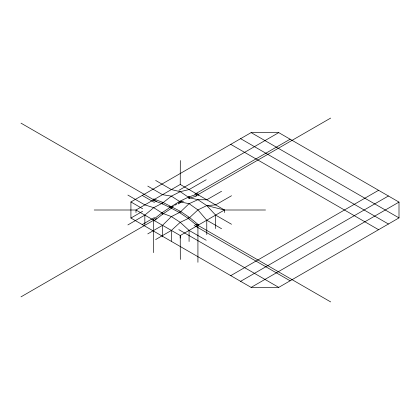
<?xml version="1.0" encoding="UTF-8"?>
<svg xmlns="http://www.w3.org/2000/svg" width="420" height="420" viewBox="0 0 420 420"><rect width="100%" height="100%" fill="white"/><g stroke="black" fill="none" stroke-linecap="round" stroke-linejoin="round"><path stroke-width="0.63" d="M154.245 199.463L180.233 184.464L180.316 160.545M147.782 233.888L162.54 225.325L171.386 216.584L180.233 212.121L189.079 203.69L197.925 199.694L206.771 199.784L221.582 191.273M155.642 239.568L171.386 230.433L180.233 222.332L189.079 218.096L197.925 209.911L206.771 205.59L215.618 204.892L231.515 195.741M127.89 224.921L144.842 215.108L153.689 207.674L162.54 203.075L171.386 196.151L180.233 191.683L189.079 189.567L206.183 179.744M153.242 219.602L162.089 212.678M154.161 220.815A0.761 0.357 52 0 0 153.699 219.728A0.761 0.357 52 0 0 153.211 220.106A0.761 0.357 52 0 0 154.161 220.815L162.986 213.906M162.131 212.657L170.982 206.777M162.944 213.927L171.791 208.042M170.993 206.766L179.839 201.264M171.911 207.055A0.751 0.467 -63.9 0 0 171.344 206.771A0.751 0.452 -62 0 0 170.851 207.669A0.751 0.467 -63.9 0 1 171.344 206.771A0.751 0.415 58.1 0 1 171.901 207.58A0.751 0.399 56.4 0 0 171.308 206.797A0.751 0.399 56.4 0 0 170.851 207.06A0.751 0.415 58.1 0 1 171.328 206.787A0.751 0.452 -62 0 1 171.911 207.06L173.597 206.031M174.704 205.343L176.915 203.968M178.022 203.28L179.125 202.592M178.411 203.921L180.07 202.892M278.744 132.62L251.123 132.605L130.919 201.957L130.919 218.043L251.123 287.395L278.744 287.38L399 217.901L399 202.099L278.744 132.62L178.836 190.36M130.919 218.043L142.616 211.286M142.238 224.569L154.481 217.502M194.707 194.282L290.12 139.204M21 296.861L153.689 220.216L153.689 252.635M155.347 219.256L156.455 218.621M195.715 195.956L197.374 194.996M330.671 118.083L197.925 194.675L224.464 210L265.534 210M224.464 212.552L224.464 210L180.233 235.536L135.996 210L94.217 210M230.732 275.651L378.578 190.291M240.608 281.337L388.421 195.983M399 202.099L251.123 287.395M179.886 201.233L188.732 196.996M147.782 186.113L162.54 194.675L171.386 196.151L180.233 201.905L182.002 201.059M181.755 202.01L183.524 201.159M189.415 198.345A0.766 0.525 71.3 0 0 189.567 197.479A0.766 0.525 71.3 0 0 188.9 196.928A0.766 0.525 71.3 0 0 188.533 197.61A0.756 0.473 64.4 0 1 188.853 196.959L197.715 193.94M190.47 198.004L196.954 195.815M180.233 201.905L189.079 203.69L197.925 209.911L206.771 220.216L221.582 228.727M189.079 197.668L197.925 199.694L206.771 205.59L215.618 215.108L231.515 224.259M206.771 205.59L224.464 210M153.914 199.059L162.761 202.351M154.061 200.734L162.314 203.805M162.887 202.409L180.595 211.459M169.171 206.325L170.83 207.139M162.188 203.742L170.483 207.805M171.024 208.068L179.87 212.777A0.756 0.399 -56 0 1 179.781 212.126A0.756 0.399 -56 0 1 180.437 211.465A0.756 0.399 -56 0 1 180.752 211.901A0.751 0.452 -62 0 0 180.338 211.439A0.751 0.452 -62 0 0 179.723 212.205A0.751 0.452 -62 0 0 180.028 212.814M127.89 195.079L144.842 204.892L153.689 207.674L162.54 213.292L171.386 216.584L180.233 222.332L189.079 230.433L206.183 240.256M251.123 132.605L399 217.901M240.608 138.663L388.421 224.018M230.732 144.349L378.578 229.709M180.233 184.464L197.374 194.36M21 123.139L153.689 199.784L135.996 210L135.996 212.552M154.245 200.104L156.455 201.38M195.715 224.044L330.671 301.917M142.238 195.431L154.481 202.498M194.14 225.388L290.12 280.796M130.919 201.957L142.616 208.714M178.836 229.64L278.744 287.38M155.642 180.432L171.386 189.567L180.233 191.683L188.559 197.316M180.642 211.486L189.488 217.466M179.823 212.751L188.669 218.731A0.766 0.341 -50.8 0 1 188.99 217.691A0.766 0.341 -50.8 0 1 189.599 217.865A0.756 0.399 -56 0 0 189.284 217.445A0.756 0.399 -56 0 0 188.627 218.101A0.756 0.399 -56 0 0 188.722 218.752M189.541 217.487L198.387 224.716M188.617 218.71L197.463 225.934M180.316 259.455L180.233 235.536L180.233 238.093M215.618 215.108L215.618 228.569M206.771 220.216L206.771 234.596M197.925 225.167L197.925 262.3M189.079 230.433L189.079 241.521M171.386 230.433L171.386 241.091M162.54 225.325L162.54 236.812M144.842 215.108L144.842 224.805M162.745 213.906A0.761 0.357 52 0 0 163.039 213.465A0.761 0.357 52 0 0 162.309 212.672A0.761 0.357 52 0 0 162.047 213.15A0.751 0.399 56.4 0 1 162.335 212.636A0.751 0.399 56.4 0 1 163.028 213.392A0.751 0.399 56.4 0 1 162.761 213.953M153.631 200.513A0.761 0.509 -69.6 0 1 153.143 199.93A0.761 0.509 -69.6 0 1 153.699 199.07A0.761 0.509 -69.6 0 1 154.24 199.573M162.477 203.805A0.761 0.509 -69.6 0 1 161.994 203.222A0.761 0.509 -69.6 0 1 162.545 202.361A0.761 0.509 -69.6 0 1 163.086 202.865A0.751 0.467 -63.9 0 0 162.598 202.393A0.751 0.467 -63.9 0 0 162.01 203.228A0.751 0.467 -63.9 0 0 162.424 203.774M171.386 208.063A0.751 0.467 -63.9 0 1 171.129 208.11A0.751 0.452 -62 0 0 171.365 208.052M180.101 202.393A0.751 0.415 58.1 0 1 179.959 202.246M179.739 201.826A0.751 0.415 58.1 0 1 179.949 201.233A0.751 0.415 58.1 0 1 180.626 201.758A0.751 0.415 58.1 0 1 180.647 202.529M180.038 202.429A0.756 0.473 64.4 0 1 179.876 202.23M179.708 201.789A0.756 0.473 64.4 0 1 180.39 201.348A0.756 0.473 64.4 0 1 180.605 202.555M188.885 198.193A0.756 0.473 64.4 0 1 188.753 198.041M188.853 196.959A0.756 0.473 64.4 0 1 189.52 197.5A0.756 0.473 64.4 0 1 189.452 198.319M188.822 198.23A0.766 0.525 71.3 0 1 188.664 198.02M197.395 194.318A0.766 0.525 71.3 0 1 198.009 193.988A0.766 0.525 71.3 0 1 198.476 194.875A0.766 0.525 71.3 0 1 197.972 195.416M197.878 225.834A0.766 0.341 -50.8 0 0 198.424 224.742A0.766 0.341 -50.8 0 0 197.468 225.393A0.766 0.341 -50.8 0 0 197.878 225.834"/></g></svg>
